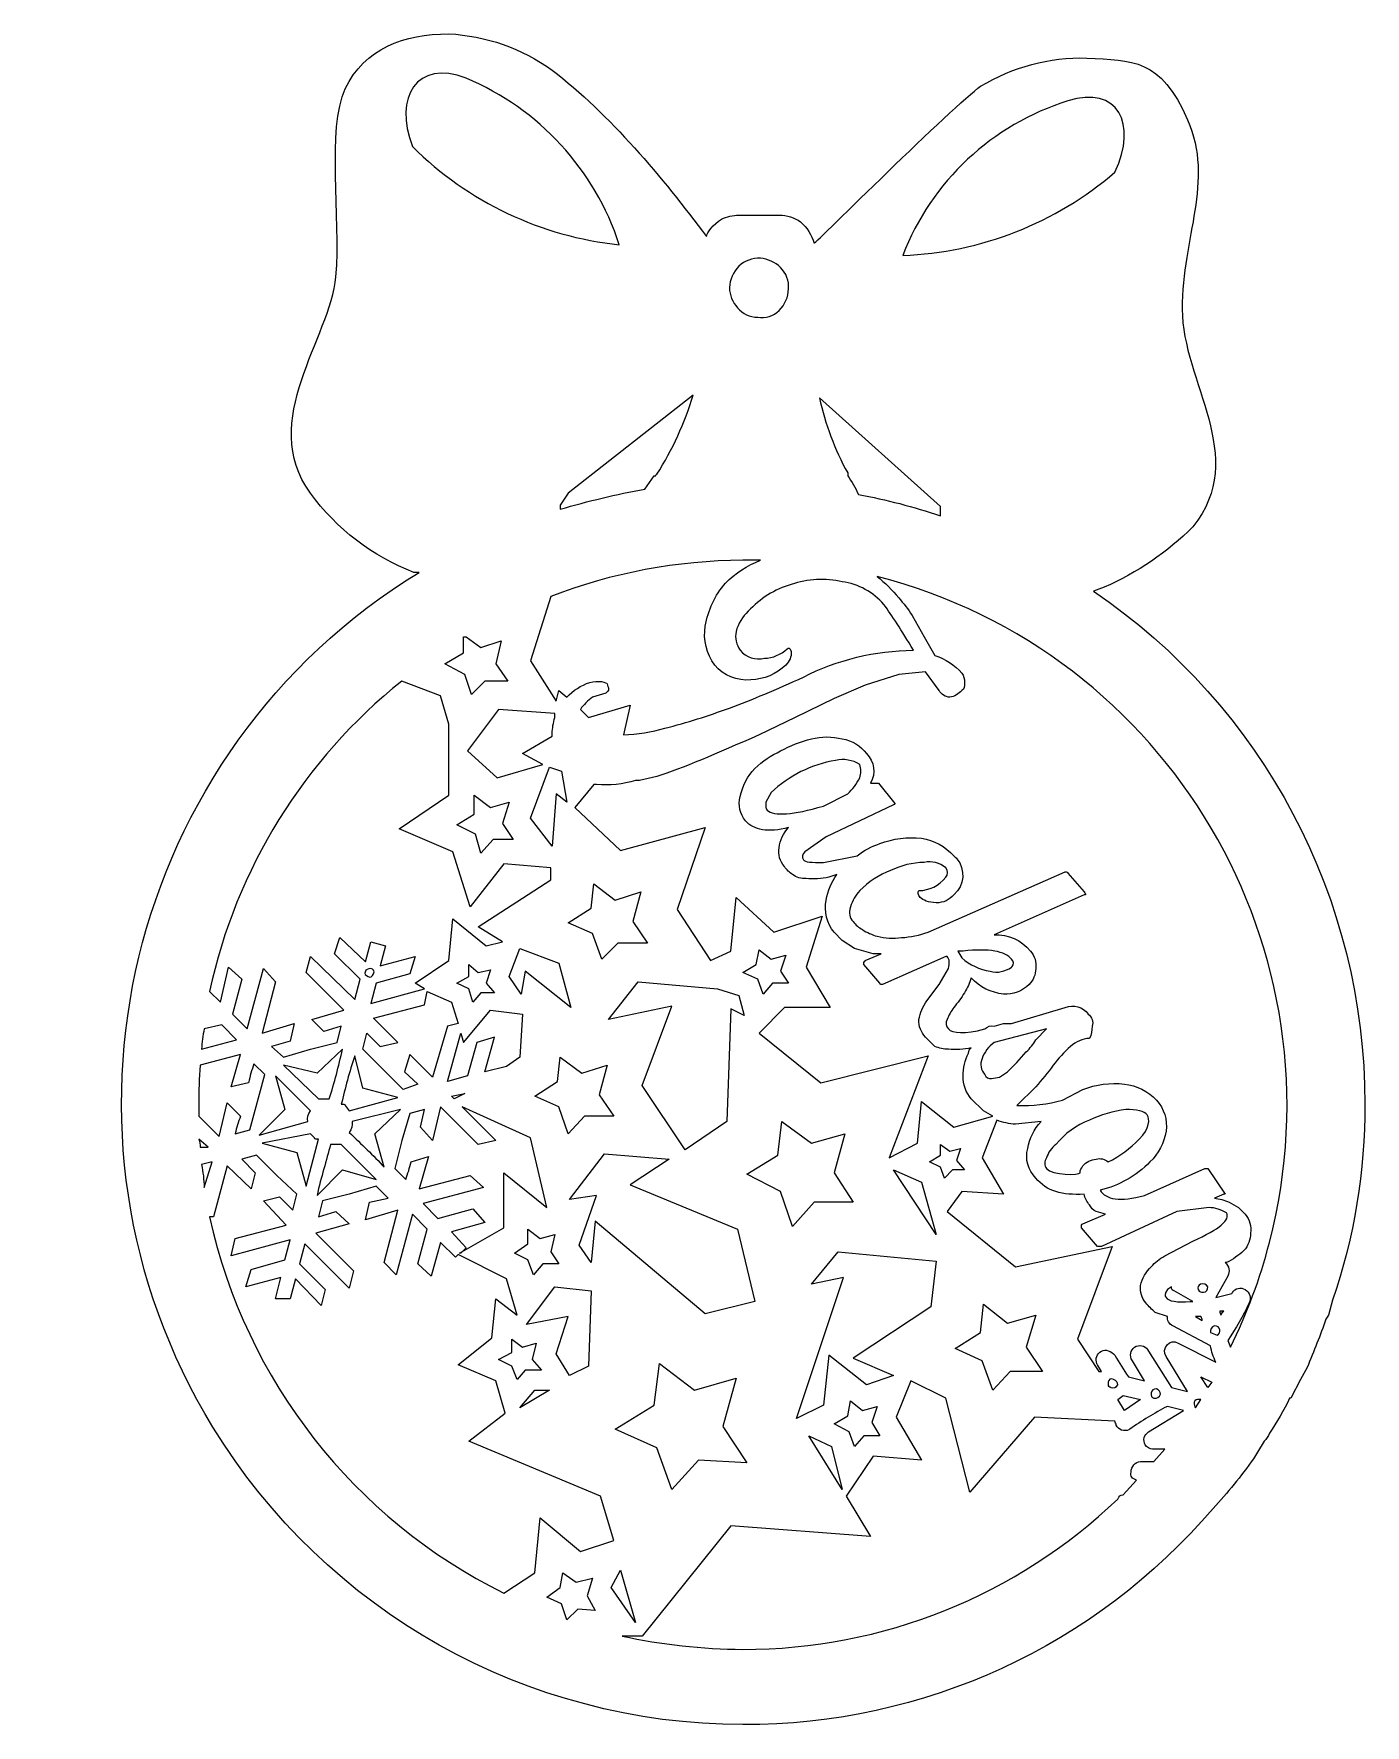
# Model space of a CAD drawing. Extents: x -6 to 93, y 0 to 126.
import ezdxf

# ---------------------------------------------------------------- set-up
doc = ezdxf.new("R2010")
doc.units = 0
doc.header["$MEASUREMENT"] = 0
doc.layers.add('LAYER_1', color=7, linetype='CONTINUOUS')

msp = doc.modelspace()

# ---------------------------------------------------------------- linework, layer by layer
at = {"layer": 'LAYER_1', "color": 178}
for points in [[(28.9, 77.9), (27.2, 77.9), (26.2, 76.9), (25.7, 78.4), (24.2, 79.2), (25.6, 80), (25.6, 81.2), (25.8, 81.2), (26.9, 80.4), (28.4, 80.9), (28, 79.2), (28.9, 77.9)], [(32, 71.5), (32.9, 71.2), (33.3, 68.9), (32.5, 69.5), (32.2, 65.6), (30.6, 67.7), (32, 71.5)], [(26.4, 68), (26.4, 69.4), (27.6, 68.5), (29, 68.9), (28.5, 67.3), (29.3, 66.1), (27.8, 66.1), (26.9, 65.1), (26.5, 66.5), (25.1, 67.2), (26.4, 68)], [(39.3, 58.4), (37.1, 58.4), (35.9, 57.2), (35.2, 59.1), (33.4, 59.9), (35.1, 61), (35.3, 62.8), (36.9, 61.6), (38.8, 62.2), (38.2, 60), (39.3, 58.4)], [(32.7, 56.9), (33.6, 53.6), (30.2, 56.3), (30.2, 56.3), (29.9, 54.6), (29, 55.9), (29.8, 58), (32.7, 56.9)], [(27.9, 54.7), (26.9, 54.7), (26.3, 54), (26, 55), (25.1, 55.4), (26, 55.9), (26, 56.8), (26.7, 56.2), (27.6, 56.4), (27.3, 55.4), (27.9, 54.7)], [(49.8, 55.4), (48.6, 55.4), (47.9, 54.6), (47.5, 55.7), (46.4, 56.2), (47.4, 56.8), (47.6, 57.9), (48.5, 57.2), (49.6, 57.5), (49.2, 56.3), (49.8, 55.4)], [(46.5, 53), (45.5, 53.5), (45.2, 45.1), (42.1, 43), (38.9, 47.8), (41.1, 53.7), (36.4, 52.7), (38.6, 55.5), (44.5, 55), (46.1, 54.5), (46.5, 53)], [(18.4, 51.7), (19.4, 50.7), (20.7, 51), (18.9, 52.8), (22.7, 53.8), (22.9, 54.8), (24.7, 54), (25.2, 52.4), (24.4, 52.2), (23.3, 48.4), (21.6, 50.1), (21.2, 48.8), (22.2, 47.9), (21.1, 47.5), (19.6, 49), (18.1, 50.5), (18.4, 51.7)], [(30, 53.1), (29.8, 49.9), (28.8, 49.2), (27.2, 48.8), (27.9, 51.4), (26.6, 51), (25.9, 48.5), (24.4, 48.1), (25.4, 51.7), (25.6, 51), (27.6, 53.4), (30, 53.1)], [(36.8, 45.5), (34.6, 45.5), (33.4, 44.2), (32.7, 46.2), (30.9, 47), (32.6, 48.1), (32.8, 49.9), (34.4, 48.7), (36.3, 49.3), (35.7, 47.1), (36.8, 45.5)], [(25.7, 47.2), (24.9, 46.8), (24.7, 47), (25.7, 47.2)], [(54.6, 39.1), (51.7, 39.1), (50.1, 37.3), (49.2, 39.9), (46.7, 41.2), (49, 42.6), (49.3, 45.1), (51.5, 43.5), (54, 44.2), (53.2, 41.3), (54.6, 39.1)], [(62.9, 41.5), (62, 41.5), (61.4, 40.9), (61.1, 41.7), (60.3, 42.1), (61.1, 42.6), (61.1, 43.4), (61.8, 42.9), (62.6, 43.1), (62.3, 42.2), (62.9, 41.5)], [(43.6, 30.8), (35.4, 37.7), (35.1, 34.6), (34.2, 35.9), (35.5, 39.6), (33.5, 39.3), (36.1, 42.7), (40.9, 42.3), (38, 40.4), (46, 37.1), (47.3, 31.7), (43.6, 30.8)], [(60.8, 36.7), (57.6, 41.5), (59.7, 40.6), (60.8, 36.7)], [(30.4, 36), (30.4, 37.1), (31.3, 36.4), (32.4, 36.7), (32.1, 35.4), (32.7, 34.5), (31.5, 34.5), (30.8, 33.7), (30.4, 34.8), (29.4, 35.3), (30.4, 36)], [(60.8, 34.7), (60.4, 31.3), (54.6, 27.5), (57.6, 26.2), (55.6, 25.5), (52.8, 27.7), (52.4, 24), (50.4, 23), (53.9, 33.5), (51.5, 33), (53.5, 35.4), (60.8, 34.7)], [(30.3, 30), (32.4, 32.8), (35.1, 32.5), (34.9, 26.9), (33.5, 26.2), (32.5, 27.8), (33.4, 30.6), (30.3, 30)], [(68.7, 26.5), (66.3, 26.5), (65, 25.1), (64.2, 27.3), (62.2, 28.2), (64.1, 29.4), (64.3, 31.5), (66.1, 30.1), (68.2, 30.7), (67.5, 28.3), (68.7, 26.5)], [(31.4, 26.6), (30.2, 26.6), (29.6, 25.9), (29.2, 26.9), (28.2, 27.4), (29.2, 27.9), (29.2, 28.9), (30, 28.3), (31, 28.6), (30.7, 27.4), (31.4, 26.6)], [(46.7, 19.7), (43.1, 19.9), (41.1, 17.7), (40, 20.8), (36.9, 22.2), (39.8, 24), (40.2, 27.1), (42.8, 25.1), (45.9, 26), (44.9, 22.4), (46.7, 19.7)], [(81, 25.3), (80.5, 26.1), (81.3, 25.7), (81, 25.3)], [(30.9, 25.1), (32, 25.1), (29.8, 23.8), (30.9, 25.1)], [(53.2, 22.6), (54.2, 23.2), (54.4, 24.3), (55.3, 23.6), (56.4, 23.9), (56, 22.7), (56.6, 21.7), (55.4, 21.7), (54.7, 20.9), (54.3, 22), (53.2, 22.6)], [(74.3, 24.4), (74.7, 24.7), (76, 24.4), (74.8, 23.6), (74.3, 24.4)], [(53.8, 17.7), (51.3, 21.7), (53, 20.9), (53.8, 17.7)], [(34.1, 8.8), (33.3, 8), (33.3, 8), (32.9, 9.2), (31.8, 9.7), (32.8, 10.4), (33, 11.5), (34, 10.8), (35.2, 11.1), (34.8, 9.8), (35.4, 8.7), (34.1, 8.8)], [(37.3, 11.7), (38.4, 7.8), (36.6, 10.4), (37.3, 11.7)]]:
    msp.add_lwpolyline(points, dxfattribs=at)
for points, knots in [([(72.5, 84.6), (72.5, 84.6), (73.3, 84.9), (73.3, 84.9), (73.3, 84.9), (73.3, 84.9), (73.3, 84.9), (75.76, 85.97), (78, 87.5), (79.9, 89.4), (84.1, 94.6), (79.1, 100.2), (79.1, 105.6), (79.1, 111), (81.5, 115.1), (79.5, 119.7), (77.5, 124.3), (75.4, 124.1), (72, 124.3), (69.22, 124.37), (66.48, 123.64), (64.1, 122.2), (62.1, 120.8), (51.8, 110.5), (51.7, 110.5), (51.52, 111.12), (51.18, 111.67), (50.7, 112.1), (50.23, 112.42), (49.67, 112.59), (49.1, 112.6), (49.1, 112.6), (46.1, 112.6), (46.1, 112.6), (45.65, 112.6), (45.21, 112.49), (44.8, 112.3), (44.2, 111.9), (43.7, 111.3), (43.7, 111), (40.4, 115.4), (36.5, 120.1), (32.2, 123.4), (29.94, 125.02), (27.27, 125.96), (24.5, 126.1), (21.2, 126.1), (18.2, 125), (16.8, 122), (15.4, 119), (16.5, 112.5), (16.1, 108), (15.7, 103.5), (10.3, 97.3), (14.2, 91.9), (16.15, 89.24), (18.82, 87.19), (21.9, 86), (21.9, 86), (22.3, 86), (22.3, 86), (0.48, 72.66), (-6.39, 44.16), (6.95, 22.35), (15.36, 8.61), (30.29, 0.22), (46.4, 0.2), (59.87, 0.16), (72.67, 6.05), (81.4, 16.3), (82.48, 17.46), (83.49, 18.7), (84.4, 20), (84.4, 20), (84.7, 20.5), (84.7, 20.5), (84.7, 20.5), (84.7, 20.5), (84.7, 20.5), (84.7, 20.5), (85.2, 21.3), (85.2, 21.3), (85.37, 21.48), (85.5, 21.68), (85.6, 21.9), (86.16, 22.73), (86.66, 23.6), (87.1, 24.5), (87.1, 24.5), (87.2, 24.5), (87.2, 24.5), (87.2, 24.5), (87.9, 25.9), (87.9, 25.9), (87.9, 25.9), (88.4, 26.8), (88.4, 26.8), (88.9, 28), (89.4, 29.2), (89.8, 30.4), (89.8, 30.4), (90, 30.7), (90, 30.7), (90, 30.7), (90.3, 31.8), (90.3, 31.8), (91.91, 36.5), (92.72, 41.43), (92.7, 46.4), (92.72, 61.7), (85.15, 76.01), (72.5, 84.6)], [0, 0, 0, 0, 1, 1, 1, 2, 2, 2, 3, 3, 3, 4, 4, 4, 5, 5, 5, 6, 6, 6, 7, 7, 7, 8, 8, 8, 9, 9, 9, 10, 10, 10, 11, 11, 11, 12, 12, 12, 13, 13, 13, 14, 14, 14, 15, 15, 15, 16, 16, 16, 17, 17, 17, 18, 18, 18, 19, 19, 19, 20, 20, 20, 21, 21, 21, 22, 22, 22, 23, 23, 23, 24, 24, 24, 25, 25, 25, 26, 26, 26, 27, 27, 27, 28, 28, 28, 29, 29, 29, 30, 30, 30, 31, 31, 31, 32, 32, 32, 33, 33, 33, 34, 34, 34, 35, 35, 35, 36, 36, 36, 37, 37, 37, 37]), ([(21.8, 117.7), (20.4, 121.4), (22.1, 124.2), (25.8, 122.8), (31.22, 120.51), (35.38, 115.99), (37.2, 110.4), (31.38, 111), (25.95, 113.58), (21.8, 117.7)], [0, 0, 0, 0, 1, 1, 1, 2, 2, 2, 3, 3, 3, 3]), ([(70.6, 121.1), (74.3, 122.3), (75.8, 119.4), (74.1, 115.8), (69.69, 112), (64.12, 109.81), (58.3, 109.6), (60.42, 115.11), (64.96, 119.35), (70.6, 121.1)], [0, 0, 0, 0, 1, 1, 1, 2, 2, 2, 3, 3, 3, 3]), ([(46.1, 108.8), (46.54, 109.2), (47.11, 109.41), (47.7, 109.4), (48.26, 109.34), (48.79, 109.09), (49.2, 108.7), (49.63, 108.28), (49.85, 107.7), (49.8, 107.1), (49.78, 106.5), (49.53, 105.93), (49.1, 105.5), (48.68, 105.08), (48.08, 104.89), (47.5, 105), (46.92, 104.99), (46.37, 105.25), (46, 105.7), (45.62, 106.11), (45.4, 106.64), (45.4, 107.2), (45.42, 107.8), (45.67, 108.37), (46.1, 108.8)], [0, 0, 0, 0, 1, 1, 1, 2, 2, 2, 3, 3, 3, 4, 4, 4, 5, 5, 5, 6, 6, 6, 7, 7, 7, 8, 8, 8, 8]), ([(40, 93.3), (40, 93.3), (40, 93.3), (40, 93.3), (39.94, 93.3), (39.9, 93.26), (39.9, 93.2), (39.9, 93.2), (39.8, 93.2), (39.8, 93.2), (39.8, 93.2), (39.1, 92.2), (39.1, 92.2), (36.98, 91.81), (34.87, 91.31), (32.8, 90.7), (32.8, 90.7), (32.8, 91), (32.8, 91), (32.8, 91), (33.4, 91.9), (33.4, 91.9), (33.4, 91.9), (42.7, 99.2), (42.7, 99.2), (42.07, 97.12), (41.16, 95.14), (40, 93.3)], [0, 0, 0, 0, 1, 1, 1, 2, 2, 2, 3, 3, 3, 4, 4, 4, 5, 5, 5, 6, 6, 6, 7, 7, 7, 8, 8, 8, 9, 9, 9, 9]), ([(61.1, 90.9), (61.1, 90.9), (61.1, 90.2), (61.1, 90.2), (59.11, 90.89), (57.07, 91.42), (55, 91.8), (54.77, 92.29), (54.5, 92.76), (54.2, 93.2), (54.2, 93.2), (54.2, 93.4), (54.2, 93.4), (53.24, 95.16), (52.53, 97.04), (52.1, 99), (52.1, 99), (61.1, 90.9), (61.1, 90.9)], [0, 0, 0, 0, 1, 1, 1, 2, 2, 2, 3, 3, 3, 4, 4, 4, 5, 5, 5, 6, 6, 6, 6]), ([(46.4, 86.9), (46.4, 86.9), (47.7, 86.9), (47.7, 86.9), (46.73, 86.51), (45.84, 85.94), (45.1, 85.2), (44.32, 84.29), (43.8, 83.18), (43.6, 82), (43.43, 80.98), (43.68, 79.93), (44.3, 79.1), (44.96, 78.31), (45.97, 77.89), (47, 78), (47.97, 78.03), (48.9, 78.42), (49.6, 79.1), (49.87, 79.36), (50.02, 79.72), (50, 80.1), (49.9, 80.4), (49.8, 80.4), (49.7, 80.3), (49.23, 79.87), (48.63, 79.63), (48, 79.6), (47.33, 79.44), (46.64, 79.67), (46.2, 80.2), (45.9, 80.6), (45.79, 81.11), (45.9, 81.6), (46.04, 82.18), (46.36, 82.7), (46.8, 83.1), (47.66, 84.05), (48.77, 84.74), (50, 85.1), (51.22, 85.51), (52.54, 85.58), (53.8, 85.3), (55.01, 85.13), (56.11, 84.53), (56.9, 83.6), (57.5, 82.8), (58.2, 81.7), (59.1, 80.2), (56.25, 80.18), (53.44, 79.5), (50.9, 78.2), (48.9, 77.3), (47.1, 76.5), (45.4, 75.9), (43.83, 75.31), (42.23, 74.81), (40.6, 74.4), (39.59, 74.11), (38.55, 73.94), (37.5, 73.9), (37.5, 73.9), (38, 76.1), (38, 76.1), (38, 76.1), (34.9, 75.2), (34.9, 75.2), (34.9, 75.2), (34.3, 75.8), (34.3, 75.8), (34.3, 75.8), (34.3, 75.8), (34.3, 75.8), (34.55, 76.15), (34.85, 76.45), (35.2, 76.7), (35.2, 76.7), (36.2, 77), (36.2, 77), (36.3, 77.1), (36.4, 77.2), (36.4, 77.3), (36.4, 77.4), (36.3, 77.6), (36.3, 77.7), (36.3, 77.8), (35.6, 78), (35, 77.8), (34.35, 77.59), (33.76, 77.21), (33.3, 76.7), (33.3, 76.7), (33.3, 76.7), (33.3, 76.7), (33.3, 76.7), (32.7, 77.2), (32.7, 77.2), (32.7, 77.2), (32.5, 76.4), (32.5, 76.4), (32.5, 76.4), (30.6, 79.4), (30.6, 79.4), (30.6, 79.4), (32.1, 84.2), (32.1, 84.2), (36.66, 85.97), (41.51, 86.88), (46.4, 86.9)], [0, 0, 0, 0, 1, 1, 1, 2, 2, 2, 3, 3, 3, 4, 4, 4, 5, 5, 5, 6, 6, 6, 7, 7, 7, 8, 8, 8, 9, 9, 9, 10, 10, 10, 11, 11, 11, 12, 12, 12, 13, 13, 13, 14, 14, 14, 15, 15, 15, 16, 16, 16, 17, 17, 17, 18, 18, 18, 19, 19, 19, 20, 20, 20, 21, 21, 21, 22, 22, 22, 23, 23, 23, 24, 24, 24, 25, 25, 25, 26, 26, 26, 27, 27, 27, 28, 28, 28, 29, 29, 29, 30, 30, 30, 31, 31, 31, 32, 32, 32, 33, 33, 33, 34, 34, 34, 35, 35, 35, 36, 36, 36, 36]), ([(82.7, 28.3), (82.7, 28.3), (82.5, 28.8), (82.5, 28.8), (83.09, 29.7), (83.63, 30.63), (84.1, 31.6), (84.26, 31.96), (84.13, 32.39), (83.8, 32.6), (83.47, 32.8), (83.04, 32.7), (82.84, 32.37), (82.82, 32.35), (82.81, 32.32), (82.8, 32.3), (82.8, 32.3), (82.8, 32.3), (82.8, 32.3), (82.8, 32.3), (81.6, 32), (81.6, 32), (81.6, 32), (82.5, 33.6), (82.5, 33.6), (82.68, 33.94), (82.6, 34.36), (82.3, 34.6), (82.3, 34.6), (82.4, 34.6), (82.4, 34.6), (82.87, 34.84), (83.31, 35.14), (83.7, 35.5), (84.01, 35.86), (84.19, 36.32), (84.2, 36.8), (84.27, 37.3), (84.12, 37.81), (83.8, 38.2), (83.8, 38.2), (83.3, 38.7), (83.3, 38.7), (83.3, 38.7), (82.6, 39.1), (82.6, 39.1), (82.25, 39.26), (81.88, 39.36), (81.5, 39.4), (81.5, 39.4), (82.2, 39.7), (82.2, 39.7), (82.2, 39.7), (82.3, 39.7), (82.3, 39.7), (82.3, 39.7), (81, 41.6), (81, 41.6), (81, 41.6), (80.8, 41.6), (80.8, 41.6), (80.8, 41.6), (76.3, 39.6), (76.3, 39.6), (74.5, 39.1), (73.4, 39.3), (73, 40), (74.41, 40.33), (75.7, 41.06), (76.7, 42.1), (77.34, 42.71), (77.77, 43.52), (77.9, 44.4), (78.01, 45.23), (77.76, 46.07), (77.2, 46.7), (76.57, 47.37), (75.72, 47.8), (74.8, 47.9), (73.75, 48.01), (72.69, 47.87), (71.7, 47.5), (71.7, 47.5), (70.2, 46.7), (70.2, 46.7), (69.09, 46.4), (67.95, 46.26), (66.8, 46.3), (66.8, 46.3), (68.2, 47.7), (68.2, 47.7), (68.66, 48.21), (69.1, 48.74), (69.5, 49.3), (69.88, 49.81), (70.32, 50.28), (70.8, 50.7), (71.18, 51.06), (71.68, 51.27), (72.2, 51.3), (72.34, 51.58), (72.4, 51.89), (72.4, 52.2), (72.51, 52.53), (72.39, 52.9), (72.1, 53.1), (71.72, 53.65), (71.01, 53.86), (70.4, 53.6), (70.4, 53.6), (66.4, 52.4), (66.4, 52.4), (66.4, 52.4), (65.8, 52.4), (65.8, 52.4), (65.8, 52.4), (65.1, 52.2), (65.1, 52.2), (64.85, 52.27), (64.58, 52.19), (64.4, 52), (62.9, 51.6), (62, 51.7), (61.7, 52), (61.52, 52.19), (61.48, 52.47), (61.6, 52.7), (61.73, 53.02), (61.9, 53.32), (62.1, 53.6), (62.39, 53.95), (62.66, 54.32), (62.9, 54.7), (63.11, 55.05), (63.28, 55.42), (63.4, 55.8), (64.02, 55.11), (64.88, 54.69), (65.8, 54.6), (66.5, 54.55), (67.19, 54.81), (67.7, 55.3), (68.02, 55.62), (68.2, 56.05), (68.2, 56.5), (68.27, 56.97), (68.12, 57.45), (67.8, 57.8), (67.15, 58.62), (66.14, 59.06), (65.1, 59), (65.1, 59), (71.8, 62), (71.8, 62), (71.8, 62), (71.9, 62), (71.9, 62), (71.9, 62.1), (71.9, 62.1), (71.8, 62.2), (71.8, 62.2), (70.6, 63.6), (70.6, 63.6), (70.6, 63.7), (70.5, 63.7), (70.4, 63.7), (70.4, 63.7), (60.2, 59.2), (60.2, 59.2), (59.55, 58.98), (58.88, 58.85), (58.2, 58.8), (57.6, 58.73), (56.99, 58.76), (56.4, 58.9), (56.01, 59.01), (55.64, 59.18), (55.3, 59.4), (55.03, 59.55), (54.79, 59.75), (54.6, 60), (54.3, 60.3), (54.3, 60.6), (54.4, 61.1), (54.56, 61.54), (54.79, 61.95), (55.1, 62.3), (55.75, 62.96), (56.54, 63.47), (57.4, 63.8), (58.18, 64.18), (59.03, 64.38), (59.9, 64.4), (60.47, 64.53), (61.06, 64.38), (61.5, 64), (61.69, 63.81), (61.69, 63.49), (61.5, 63.3), (61.02, 62.68), (60.28, 62.31), (59.5, 62.3), (59.4, 62.2), (59.4, 62), (59.6, 61.8), (59.8, 61.6), (60.2, 61.4), (60.8, 61.4), (61.3, 61.38), (61.79, 61.61), (62.1, 62), (62.9, 62.68), (63, 63.88), (62.32, 64.68), (62.25, 64.76), (62.18, 64.83), (62.1, 64.9), (61.47, 65.59), (60.62, 66.05), (59.7, 66.2), (58.65, 66.32), (57.59, 66.18), (56.6, 65.8), (55.99, 65.6), (55.41, 65.3), (54.9, 64.9), (54.9, 64.9), (52.4, 64.4), (52.4, 64.4), (51.5, 64.4), (51, 64.4), (50.9, 64.6), (50.8, 64.8), (50.8, 65), (51, 65.2), (51, 65.2), (52.6, 66.3), (52.6, 66.3), (52.6, 66.3), (57.6, 68.7), (57.6, 68.7), (57.7, 68.7), (57.7, 68.7), (57.7, 68.8), (57.7, 68.8), (57.7, 68.8), (57.7, 68.8), (57.7, 68.8), (56.5, 70.3), (56.5, 70.3), (56.5, 70.3), (55.9, 70.3), (55.9, 70.3), (56.32, 71.02), (56.19, 71.92), (55.6, 72.5), (55.17, 73.09), (54.52, 73.48), (53.8, 73.6), (53.05, 73.8), (52.25, 73.8), (51.5, 73.6), (50.7, 73.4), (49.92, 73.1), (49.2, 72.7), (48.5, 72.37), (47.86, 71.94), (47.3, 71.4), (46.74, 70.82), (46.36, 70.09), (46.2, 69.3), (46.03, 68.67), (46.18, 68), (46.6, 67.5), (47.2, 66.8), (48.3, 66.6), (49.8, 67), (49.8, 67), (49.8, 67), (49.8, 67), (49.41, 66.59), (49.16, 66.06), (49.1, 65.5), (49, 65), (49.15, 64.48), (49.5, 64.1), (49.65, 63.85), (49.85, 63.65), (50.1, 63.5), (50.39, 63.28), (50.74, 63.18), (51.1, 63.2), (51.67, 63.14), (52.24, 63.17), (52.8, 63.3), (52.8, 63.3), (53.4, 63.5), (53.4, 63.5), (52.99, 62.94), (52.72, 62.29), (52.6, 61.6), (52.42, 60.75), (52.64, 59.86), (53.2, 59.2), (53.2, 59.2), (53.8, 58.6), (53.8, 58.6), (53.8, 58.6), (54.7, 58), (54.7, 58), (54.7, 58), (56.1, 57.6), (56.1, 57.6), (56.1, 57.6), (56.7, 57.6), (56.7, 57.6), (56.7, 57.6), (55.5, 57.1), (55.5, 57.1), (55.5, 57), (55.5, 57), (55.4, 57), (55.4, 57), (55.4, 56.8), (55.4, 56.8), (55.4, 56.8), (56.6, 55.4), (56.6, 55.4), (56.6, 55.3), (56.7, 55.3), (56.8, 55.3), (56.8, 55.3), (61.5, 57.4), (61.5, 57.4), (61.5, 57.4), (61.6, 57.4), (61.6, 57.4), (61.8, 57.2), (61.8, 56.9), (61.7, 56.5), (61.7, 56.5), (61, 55.3), (61, 55.3), (61, 55.3), (60.1, 54.1), (60.1, 54.1), (59.8, 53.68), (59.59, 53.21), (59.5, 52.7), (59.47, 52.22), (59.66, 51.74), (60, 51.4), (60, 51.4), (60.7, 50.7), (60.7, 50.7), (61.01, 50.56), (61.36, 50.49), (61.7, 50.5), (62.27, 50.44), (62.84, 50.47), (63.4, 50.6), (63.4, 50.6), (63.4, 50.6), (63.4, 50.6), (63.27, 50.51), (63.2, 50.36), (63.2, 50.2), (62.92, 49.68), (62.78, 49.09), (62.8, 48.5), (62.78, 47.88), (63, 47.27), (63.4, 46.8), (63.4, 46.8), (64.3, 45.9), (64.3, 45.9), (64.3, 45.9), (65, 45.5), (65, 45.5), (65, 45.5), (62.1, 44.7), (62.1, 44.7), (62.1, 44.7), (59.7, 46.6), (59.7, 46.6), (59.7, 46.6), (59.4, 43.5), (59.4, 43.5), (59.4, 43.5), (57.3, 42.4), (57.3, 42.4), (57.3, 42.4), (60.2, 50), (60.2, 50), (60.2, 50), (52.2, 48), (52.2, 48), (52.2, 48), (47.6, 51.7), (47.6, 51.7), (47.6, 51.7), (49.5, 53.6), (49.5, 53.6), (49.5, 53.6), (52.9, 53.6), (52.9, 53.6), (52.9, 53.6), (51.1, 56.6), (51.1, 56.6), (51.1, 56.6), (52.3, 60.4), (52.3, 60.4), (52.3, 60.4), (48.7, 59.2), (48.7, 59.2), (48.7, 59.2), (45.9, 61.8), (45.9, 61.8), (45.9, 61.8), (45.5, 57.8), (45.5, 57.8), (45.5, 57.8), (44, 57.1), (44, 57.1), (44, 57.1), (41.5, 60.9), (41.5, 60.9), (41.5, 60.9), (43.6, 67), (43.6, 67), (43.6, 67), (37.3, 65.3), (37.3, 65.3), (37.3, 65.3), (33.9, 68.5), (33.9, 68.5), (33.9, 68.5), (35.3, 70.2), (35.3, 70.2), (35.3, 70.2), (35.5, 70.2), (35.5, 70.2), (36.48, 70.12), (37.46, 70.22), (38.4, 70.5), (38.4, 70.5), (38.7, 70.5), (38.7, 70.5), (38.7, 70.5), (40, 70.8), (40, 70.8), (41.9, 71.4), (44.4, 72.5), (47.6, 73.9), (47.6, 73.9), (50.3, 75.2), (50.3, 75.2), (50.3, 75.2), (53.2, 76.6), (53.2, 76.6), (53.2, 76.6), (55.5, 77.6), (55.5, 77.6), (55.5, 77.6), (58, 78.4), (58, 78.4), (58, 78.4), (60, 78.6), (60, 78.6), (60, 78.6), (61, 77.2), (61, 77.2), (61.17, 76.91), (61.47, 76.72), (61.8, 76.7), (62.15, 76.76), (62.46, 76.94), (62.7, 77.2), (62.9, 77.3), (62.9, 77.5), (62.9, 77.8), (62.9, 78.05), (62.83, 78.29), (62.7, 78.5), (62.17, 79.11), (61.47, 79.56), (60.7, 79.8), (60.7, 79.8), (59.9, 81.2), (59.9, 81.2), (59.9, 81.2), (59, 82.8), (59, 82.8), (58.7, 83.26), (58.36, 83.69), (58, 84.1), (57.52, 84.68), (56.98, 85.22), (56.4, 85.7), (78.16, 80.06), (91.23, 57.86), (85.6, 36.1), (84.9, 33.41), (83.93, 30.79), (82.7, 28.3)], [0, 0, 0, 0, 1, 1, 1, 2, 2, 2, 3, 3, 3, 4, 4, 4, 5, 5, 5, 6, 6, 6, 7, 7, 7, 8, 8, 8, 9, 9, 9, 10, 10, 10, 11, 11, 11, 12, 12, 12, 13, 13, 13, 14, 14, 14, 15, 15, 15, 16, 16, 16, 17, 17, 17, 18, 18, 18, 19, 19, 19, 20, 20, 20, 21, 21, 21, 22, 22, 22, 23, 23, 23, 24, 24, 24, 25, 25, 25, 26, 26, 26, 27, 27, 27, 28, 28, 28, 29, 29, 29, 30, 30, 30, 31, 31, 31, 32, 32, 32, 33, 33, 33, 34, 34, 34, 35, 35, 35, 36, 36, 36, 37, 37, 37, 38, 38, 38, 39, 39, 39, 40, 40, 40, 41, 41, 41, 42, 42, 42, 43, 43, 43, 44, 44, 44, 45, 45, 45, 46, 46, 46, 47, 47, 47, 48, 48, 48, 49, 49, 49, 50, 50, 50, 51, 51, 51, 52, 52, 52, 53, 53, 53, 54, 54, 54, 55, 55, 55, 56, 56, 56, 57, 57, 57, 58, 58, 58, 59, 59, 59, 60, 60, 60, 61, 61, 61, 62, 62, 62, 63, 63, 63, 64, 64, 64, 65, 65, 65, 66, 66, 66, 67, 67, 67, 68, 68, 68, 69, 69, 69, 70, 70, 70, 71, 71, 71, 72, 72, 72, 73, 73, 73, 74, 74, 74, 75, 75, 75, 76, 76, 76, 77, 77, 77, 78, 78, 78, 79, 79, 79, 80, 80, 80, 81, 81, 81, 82, 82, 82, 83, 83, 83, 84, 84, 84, 85, 85, 85, 86, 86, 86, 87, 87, 87, 88, 88, 88, 89, 89, 89, 90, 90, 90, 91, 91, 91, 92, 92, 92, 93, 93, 93, 94, 94, 94, 95, 95, 95, 96, 96, 96, 97, 97, 97, 98, 98, 98, 99, 99, 99, 100, 100, 100, 101, 101, 101, 102, 102, 102, 103, 103, 103, 104, 104, 104, 105, 105, 105, 106, 106, 106, 107, 107, 107, 108, 108, 108, 109, 109, 109, 110, 110, 110, 111, 111, 111, 112, 112, 112, 113, 113, 113, 114, 114, 114, 115, 115, 115, 116, 116, 116, 117, 117, 117, 118, 118, 118, 119, 119, 119, 120, 120, 120, 121, 121, 121, 122, 122, 122, 123, 123, 123, 124, 124, 124, 125, 125, 125, 126, 126, 126, 127, 127, 127, 128, 128, 128, 129, 129, 129, 130, 130, 130, 131, 131, 131, 132, 132, 132, 133, 133, 133, 134, 134, 134, 135, 135, 135, 136, 136, 136, 137, 137, 137, 138, 138, 138, 139, 139, 139, 140, 140, 140, 141, 141, 141, 142, 142, 142, 143, 143, 143, 144, 144, 144, 145, 145, 145, 146, 146, 146, 147, 147, 147, 148, 148, 148, 149, 149, 149, 150, 150, 150, 151, 151, 151, 152, 152, 152, 153, 153, 153, 154, 154, 154, 155, 155, 155, 156, 156, 156, 157, 157, 157, 158, 158, 158, 159, 159, 159, 160, 160, 160, 161, 161, 161, 162, 162, 162, 163, 163, 163, 164, 164, 164, 165, 165, 165, 166, 166, 166, 167, 167, 167, 168, 168, 168, 168]), ([(21, 77.9), (21, 77.9), (23.9, 76.8), (23.9, 76.8), (23.9, 76.8), (24.5, 74.7), (24.5, 74.7), (24.5, 74.7), (24.5, 69.4), (24.5, 69.4), (24.5, 69.4), (20.8, 66.9), (20.8, 66.9), (20.8, 66.9), (24.8, 65.2), (24.8, 65.2), (24.8, 65.2), (26.1, 61.1), (26.1, 61.1), (26.1, 61.1), (28.6, 64.3), (28.6, 64.3), (28.6, 64.3), (32.1, 64), (32.1, 64), (32.1, 64), (32.1, 63.1), (32.1, 63.1), (32.1, 63.1), (26.7, 59.6), (26.7, 59.6), (26.7, 59.6), (28.5, 58.5), (28.5, 58.5), (28.5, 58.5), (27.3, 58.2), (27.3, 58.2), (27.3, 58.2), (24.8, 60.2), (24.8, 60.2), (24.8, 60.2), (24.5, 57.1), (24.5, 57.1), (24.5, 57.1), (22, 55.4), (22, 55.4), (22, 55.4), (22.7, 55), (22.7, 55), (22.7, 55), (18.7, 53.9), (18.7, 53.9), (18.7, 53.9), (19.1, 55.4), (19.1, 55.4), (19.1, 55.4), (21.6, 56.1), (21.6, 56.1), (21.6, 56.1), (22, 57.4), (22, 57.4), (22, 57.4), (19.4, 56.7), (19.4, 56.7), (19.4, 56.7), (19.8, 58.2), (19.8, 58.2), (19.8, 58.2), (18.7, 58.5), (18.7, 58.5), (18.7, 58.5), (18.3, 57), (18.3, 57), (18.3, 57), (16.4, 58.8), (16.4, 58.8), (16.4, 58.8), (16, 57.6), (16, 57.6), (16, 57.6), (17.9, 55.7), (17.9, 55.7), (17.9, 55.7), (17.5, 54.2), (17.5, 54.2), (17.5, 54.2), (14.2, 57.4), (14.2, 57.4), (14.2, 57.4), (13.9, 56.2), (13.9, 56.2), (13.9, 56.2), (16.7, 53.4), (16.7, 53.4), (16.7, 53.4), (14.3, 52.7), (14.3, 52.7), (14.3, 52.7), (15.2, 51.8), (15.2, 51.8), (15.2, 51.8), (16.5, 52.2), (16.5, 52.2), (16.5, 52.2), (16.2, 51), (16.2, 51), (16.2, 51), (14.2, 50.5), (14.2, 50.5), (14.2, 50.5), (12.2, 49.9), (12.2, 49.9), (12.2, 49.9), (11.3, 50.7), (11.3, 50.7), (11.3, 50.7), (12.7, 51.1), (12.7, 51.1), (12.7, 51.1), (13, 52.4), (13, 52.4), (13, 52.4), (10.6, 51.7), (10.6, 51.7), (10.6, 51.7), (11.6, 55.5), (11.6, 55.5), (11.6, 55.5), (10.7, 56.5), (10.7, 56.5), (10.7, 56.5), (9.5, 52), (9.5, 52), (9.5, 52), (8.4, 53.1), (8.4, 53.1), (8.4, 53.1), (9.1, 55.7), (9.1, 55.7), (9.1, 55.7), (8.1, 56.6), (8.1, 56.6), (8.1, 56.6), (7.5, 54), (7.5, 54), (7.5, 54), (6.7, 54.8), (6.7, 54.8), (8.66, 63.92), (13.72, 72.08), (21, 77.9)], [0, 0, 0, 0, 1, 1, 1, 2, 2, 2, 3, 3, 3, 4, 4, 4, 5, 5, 5, 6, 6, 6, 7, 7, 7, 8, 8, 8, 9, 9, 9, 10, 10, 10, 11, 11, 11, 12, 12, 12, 13, 13, 13, 14, 14, 14, 15, 15, 15, 16, 16, 16, 17, 17, 17, 18, 18, 18, 19, 19, 19, 20, 20, 20, 21, 21, 21, 22, 22, 22, 23, 23, 23, 24, 24, 24, 25, 25, 25, 26, 26, 26, 27, 27, 27, 28, 28, 28, 29, 29, 29, 30, 30, 30, 31, 31, 31, 32, 32, 32, 33, 33, 33, 34, 34, 34, 35, 35, 35, 36, 36, 36, 37, 37, 37, 38, 38, 38, 39, 39, 39, 40, 40, 40, 41, 41, 41, 42, 42, 42, 43, 43, 43, 44, 44, 44, 45, 45, 45, 46, 46, 46, 47, 47, 47, 48, 48, 48, 49, 49, 49, 50, 50, 50, 50]), ([(28.1, 70.7), (28.1, 70.7), (25.9, 72.7), (25.9, 72.7), (25.9, 72.7), (28.2, 75.8), (28.2, 75.8), (28.2, 75.8), (32.4, 75.5), (32.4, 75.5), (32.4, 75.5), (32.4, 75.2), (32.4, 75.2), (32.28, 74.81), (32.22, 74.41), (32.2, 74), (32.2, 74), (32.2, 73.8), (32.2, 73.8), (32.2, 73.8), (30, 72.5), (30, 72.5), (30, 72.5), (31.5, 71.7), (31.5, 71.7), (31.5, 71.7), (28.1, 70.7), (28.1, 70.7)], [0, 0, 0, 0, 1, 1, 1, 2, 2, 2, 3, 3, 3, 4, 4, 4, 5, 5, 5, 6, 6, 6, 7, 7, 7, 8, 8, 8, 9, 9, 9, 9]), ([(48.2, 68.3), (48.1, 68.4), (48.1, 68.6), (48.1, 68.9), (48.1, 68.9), (48.5, 69.6), (48.5, 69.6), (49.82, 70.86), (51.5, 71.7), (53.3, 72), (53.92, 72.14), (54.56, 72.03), (55.1, 71.7), (55.2, 71.37), (55.2, 71.03), (55.1, 70.7), (54.87, 70.25), (54.56, 69.85), (54.2, 69.5), (54.2, 69.5), (52.4, 68.6), (52.4, 68.6), (50.13, 67.93), (48.73, 67.83), (48.2, 68.3)], [0, 0, 0, 0, 1, 1, 1, 2, 2, 2, 3, 3, 3, 4, 4, 4, 5, 5, 5, 6, 6, 6, 7, 7, 7, 8, 8, 8, 8]), ([(62.4, 57.8), (62.4, 57.8), (62.8, 57.8), (62.8, 57.8), (64.73, 58), (65.93, 57.8), (66.4, 57.2), (66.57, 57.05), (66.58, 56.8), (66.44, 56.64), (66.42, 56.62), (66.41, 56.61), (66.4, 56.6), (65.94, 56.27), (65.35, 56.15), (64.8, 56.3), (64.02, 56.42), (63.29, 56.77), (62.7, 57.3), (62.7, 57.3), (62.4, 57.8), (62.4, 57.8)], [0, 0, 0, 0, 1, 1, 1, 2, 2, 2, 3, 3, 3, 4, 4, 4, 5, 5, 5, 6, 6, 6, 7, 7, 7, 7]), ([(18.3, 56.3), (18.3, 56.4), (18.5, 56.5), (18.7, 56.5), (18.9, 56.5), (19, 56.3), (18.9, 56.1), (18.8, 55.9), (18.7, 55.8), (18.5, 55.9), (18.3, 56), (18.2, 56.1), (18.3, 56.3)], [0, 0, 0, 0, 1, 1, 1, 2, 2, 2, 3, 3, 3, 4, 4, 4, 4]), ([(6.3, 52), (6.3, 52), (7.6, 52.3), (7.6, 52.3), (7.6, 52.3), (8.7, 51.2), (8.7, 51.2), (8.7, 51.2), (6.1, 50.5), (6.1, 50.5), (6.12, 51.01), (6.18, 51.51), (6.3, 52)], [0, 0, 0, 0, 1, 1, 1, 2, 2, 2, 3, 3, 3, 4, 4, 4, 4]), ([(64.9, 48.3), (64.69, 48.28), (64.49, 48.4), (64.4, 48.6), (64.12, 48.93), (64.04, 49.39), (64.2, 49.8), (64.38, 50.28), (64.69, 50.69), (65.1, 51), (65.1, 51), (69, 52), (69, 52), (69, 52), (68.2, 51.2), (68.2, 51.2), (68.02, 50.86), (67.78, 50.56), (67.5, 50.3), (67.5, 50.3), (66.8, 49.5), (66.8, 49.5), (66.8, 49.5), (66.1, 48.8), (66.1, 48.8), (66.1, 48.8), (65.5, 48.4), (65.5, 48.4), (65.5, 48.4), (64.9, 48.3), (64.9, 48.3)], [0, 0, 0, 0, 1, 1, 1, 2, 2, 2, 3, 3, 3, 4, 4, 4, 5, 5, 5, 6, 6, 6, 7, 7, 7, 8, 8, 8, 9, 9, 9, 10, 10, 10, 10]), ([(15.6, 46.8), (15.6, 46.8), (14.8, 46.8), (14.8, 46.8), (14.8, 46.8), (12.2, 49.3), (12.2, 49.3), (12.2, 49.3), (14.7, 48.7), (14.7, 48.7), (14.7, 48.7), (16.6, 50.5), (16.6, 50.5), (16.3, 49.2), (16, 48), (15.6, 46.8)], [0, 0, 0, 0, 1, 1, 1, 2, 2, 2, 3, 3, 3, 4, 4, 4, 5, 5, 5, 5]), ([(5.9, 46.4), (5.88, 47.37), (5.92, 48.34), (6, 49.3), (6, 49.3), (9, 50.1), (9, 50.1), (9, 50.1), (8.3, 47.7), (8.3, 47.7), (8.3, 47.7), (9.6, 48), (9.6, 48), (9.7, 48.47), (9.84, 48.94), (10, 49.4), (10, 49.4), (10.8, 48.6), (10.8, 48.6), (10.8, 48.6), (9.7, 44.5), (9.7, 44.5), (9.7, 44.5), (8.6, 44.2), (8.6, 44.2), (8.71, 44.64), (8.84, 45.08), (9, 45.5), (9, 45.5), (8, 46.5), (8, 46.5), (8, 46.5), (7.4, 44), (7.4, 44), (7.4, 44), (5.9, 45.5), (5.9, 45.5), (5.9, 45.5), (5.9, 46.4), (5.9, 46.4)], [0, 0, 0, 0, 1, 1, 1, 2, 2, 2, 3, 3, 3, 4, 4, 4, 5, 5, 5, 6, 6, 6, 7, 7, 7, 8, 8, 8, 9, 9, 9, 10, 10, 10, 11, 11, 11, 12, 12, 12, 13, 13, 13, 13]), ([(18.1, 47.6), (18.1, 47.6), (20.7, 46.9), (20.7, 46.9), (20.7, 46.9), (17.1, 45.9), (17.1, 45.9), (17.1, 45.9), (16.8, 46.3), (16.8, 46.3), (16.8, 46.36), (16.76, 46.4), (16.7, 46.4), (16.7, 46.4), (16.5, 46.4), (16.5, 46.4), (16.8, 47.6), (17.1, 48.8), (17.5, 50), (17.5, 50), (18.1, 47.6), (18.1, 47.6)], [0, 0, 0, 0, 1, 1, 1, 2, 2, 2, 3, 3, 3, 4, 4, 4, 5, 5, 5, 6, 6, 6, 7, 7, 7, 7]), ([(11.6, 48.5), (11.6, 48.5), (14.2, 45.9), (14.2, 45.9), (14.03, 45.67), (13.96, 45.38), (14, 45.1), (14, 45.1), (10.4, 44.1), (10.4, 44.1), (10.4, 44.1), (12.3, 46), (12.3, 46), (12.3, 46), (11.6, 48.5), (11.6, 48.5)], [0, 0, 0, 0, 1, 1, 1, 2, 2, 2, 3, 3, 3, 4, 4, 4, 5, 5, 5, 5]), ([(19.7, 41.7), (18.9, 42.6), (18, 43.4), (17.1, 44.3), (17.27, 44.53), (17.34, 44.82), (17.3, 45.1), (17.3, 45.1), (20.9, 46), (20.9, 46), (20.9, 46), (19, 44.2), (19, 44.2), (19, 44.2), (19.7, 41.7), (19.7, 41.7)], [0, 0, 0, 0, 1, 1, 1, 2, 2, 2, 3, 3, 3, 4, 4, 4, 5, 5, 5, 5]), ([(24.7, 36.9), (24.7, 36.9), (27.2, 37.6), (27.2, 37.6), (27.2, 37.6), (26.3, 38.6), (26.3, 38.6), (26.3, 38.6), (23.7, 37.9), (23.7, 37.9), (23.7, 37.9), (22.6, 39), (22.6, 39), (22.6, 39), (27.1, 40.2), (27.1, 40.2), (27.1, 40.2), (26.1, 41.1), (26.1, 41.1), (26.1, 41.1), (22.3, 40.1), (22.3, 40.1), (22.3, 40.1), (23, 42.5), (23, 42.5), (23, 42.5), (21.7, 42.1), (21.7, 42.1), (21.59, 41.66), (21.46, 41.23), (21.3, 40.8), (21.3, 40.8), (20.5, 41.6), (20.5, 41.6), (20.5, 41.6), (21, 43.7), (21, 43.7), (21, 43.7), (21.6, 45.7), (21.6, 45.7), (21.6, 45.7), (22.7, 46), (22.7, 46), (22.7, 46), (22.4, 44.7), (22.4, 44.7), (22.4, 44.7), (23.3, 43.7), (23.3, 43.7), (23.3, 43.7), (23.9, 46.2), (23.9, 46.2), (23.9, 46.2), (26.7, 43.4), (26.7, 43.4), (26.7, 43.4), (28, 43.7), (28, 43.7), (28, 43.7), (25.5, 46.2), (25.5, 46.2), (25.5, 46.2), (30.6, 43.9), (30.6, 43.9), (30.6, 43.9), (31.8, 38.7), (31.8, 38.7), (31.8, 38.7), (28.6, 41.3), (28.6, 41.3), (28.6, 41.3), (28.6, 37.2), (28.6, 37.2), (28.6, 37.2), (25.3, 35.3), (25.3, 35.3), (25.3, 35.3), (25.4, 35.3), (25.4, 35.3), (25.4, 35.3), (25.8, 35.7), (25.8, 35.7), (25.8, 35.7), (24.7, 36.9), (24.7, 36.9)], [0, 0, 0, 0, 1, 1, 1, 2, 2, 2, 3, 3, 3, 4, 4, 4, 5, 5, 5, 6, 6, 6, 7, 7, 7, 8, 8, 8, 9, 9, 9, 10, 10, 10, 11, 11, 11, 12, 12, 12, 13, 13, 13, 14, 14, 14, 15, 15, 15, 16, 16, 16, 17, 17, 17, 18, 18, 18, 19, 19, 19, 20, 20, 20, 21, 21, 21, 22, 22, 22, 23, 23, 23, 24, 24, 24, 25, 25, 25, 26, 26, 26, 27, 27, 27, 28, 28, 28, 28]), ([(69, 42.4), (69.12, 42.8), (69.37, 43.15), (69.7, 43.4), (70.36, 44.21), (71.22, 44.84), (72.2, 45.2), (73.05, 45.62), (73.96, 45.89), (74.9, 46), (75.7, 46), (76.3, 45.9), (76.5, 45.6), (76.7, 45.3), (76.7, 44.6), (75.9, 43.8), (75.24, 43.1), (74.46, 42.53), (73.6, 42.1), (73.36, 42.33), (73.01, 42.4), (72.7, 42.3), (72.31, 42.28), (71.95, 42.1), (71.7, 41.8), (71.6, 41.6), (71.5, 41.5), (71.5, 41.3), (71.5, 41.1), (69.4, 41.1), (69, 41.6), (68.83, 41.84), (68.83, 42.16), (69, 42.4)], [0, 0, 0, 0, 1, 1, 1, 2, 2, 2, 3, 3, 3, 4, 4, 4, 5, 5, 5, 6, 6, 6, 7, 7, 7, 8, 8, 8, 9, 9, 9, 10, 10, 10, 11, 11, 11, 11]), ([(14.2, 44.2), (14.2, 44.2), (14.5, 43.9), (14.5, 43.9), (14.5, 43.84), (14.54, 43.8), (14.6, 43.8), (14.6, 43.8), (14.8, 43.8), (14.8, 43.8), (14.8, 43.8), (13.9, 40.3), (13.9, 40.3), (13.9, 40.3), (13.2, 42.8), (13.2, 42.8), (13.2, 42.8), (10.6, 43.5), (10.6, 43.5), (10.6, 43.5), (14.2, 44.2), (14.2, 44.2)], [0, 0, 0, 0, 1, 1, 1, 2, 2, 2, 3, 3, 3, 4, 4, 4, 5, 5, 5, 6, 6, 6, 7, 7, 7, 7]), ([(78.8, 28.6), (78.2, 29), (77.5, 28.2), (77.9, 27.6), (77.9, 27.6), (79.5, 25), (79.5, 25), (79.5, 25), (78.3, 25.3), (78.3, 25.3), (78.3, 25.3), (76.6, 28), (76.6, 28), (76.45, 28.36), (76.04, 28.52), (75.68, 28.37), (75.33, 28.22), (75.16, 27.81), (75.31, 27.45), (75.34, 27.4), (75.36, 27.35), (75.4, 27.3), (75.4, 27.3), (76.3, 25.8), (76.3, 25.8), (76.3, 25.8), (75.1, 26.1), (75.1, 26.1), (74.73, 26.61), (74.4, 27.14), (74.1, 27.7), (73.8, 28), (73.4, 28.2), (73.1, 28), (72.75, 27.84), (72.6, 27.42), (72.76, 27.07), (72.77, 27.05), (72.79, 27.02), (72.8, 27), (72.8, 27), (73.1, 26.5), (73.1, 26.5), (73.1, 26.5), (72.9, 26.5), (72.9, 26.5), (72.9, 26.5), (71.3, 28.9), (71.3, 28.9), (71.3, 28.9), (73.9, 35.8), (73.9, 35.8), (73.9, 35.8), (66.7, 34.3), (66.7, 34.3), (66.7, 34.3), (61.6, 38.4), (61.6, 38.4), (61.6, 38.4), (62.7, 39.9), (62.7, 39.9), (62.7, 39.9), (65.8, 39.7), (65.8, 39.7), (65.8, 39.7), (64.2, 42.4), (64.2, 42.4), (64.2, 42.4), (65.3, 45.2), (65.3, 45.2), (65.75, 45.04), (66.22, 44.94), (66.7, 44.9), (66.7, 44.9), (68.6, 45.1), (68.6, 45.1), (68.07, 44.55), (67.73, 43.85), (67.6, 43.1), (67.4, 42.31), (67.62, 41.48), (68.2, 40.9), (69, 39.9), (70.2, 39.6), (71.8, 39.7), (71.87, 39.41), (72.01, 39.13), (72.2, 38.9), (72.31, 38.69), (72.49, 38.51), (72.7, 38.4), (72.7, 38.4), (73.4, 38.2), (73.4, 38.2), (73.4, 38.2), (71.7, 37.5), (71.7, 37.5), (71.64, 37.5), (71.6, 37.46), (71.6, 37.4), (71.6, 37.4), (71.6, 37.2), (71.6, 37.2), (71.6, 37.2), (72.8, 35.8), (72.8, 35.8), (72.8, 35.8), (73.1, 35.8), (73.1, 35.8), (73.1, 35.8), (78.7, 38.4), (78.7, 38.4), (78.7, 38.4), (81.1, 38.7), (81.1, 38.7), (81.56, 38.69), (82.01, 38.56), (82.4, 38.3), (82.7, 37.8), (81.9, 37.1), (79.9, 36.2), (79.9, 36.2), (77.8, 35.1), (77.8, 35.1), (77.42, 34.89), (77.09, 34.62), (76.8, 34.3), (76.41, 33.92), (76.13, 33.43), (76, 32.9), (75.96, 32.43), (76.1, 31.96), (76.4, 31.6), (76.61, 31.34), (76.84, 31.11), (77.1, 30.9), (77.1, 30.9), (78, 30.6), (78, 30.6), (77.97, 30.31), (78.13, 30.03), (78.4, 29.9), (78.4, 29.9), (81.2, 28.4), (81.2, 28.4), (81.29, 27.99), (81.42, 27.58), (81.6, 27.2), (81.6, 27.2), (78.8, 28.6), (78.8, 28.6)], [0, 0, 0, 0, 1, 1, 1, 2, 2, 2, 3, 3, 3, 4, 4, 4, 5, 5, 5, 6, 6, 6, 7, 7, 7, 8, 8, 8, 9, 9, 9, 10, 10, 10, 11, 11, 11, 12, 12, 12, 13, 13, 13, 14, 14, 14, 15, 15, 15, 16, 16, 16, 17, 17, 17, 18, 18, 18, 19, 19, 19, 20, 20, 20, 21, 21, 21, 22, 22, 22, 23, 23, 23, 24, 24, 24, 25, 25, 25, 26, 26, 26, 27, 27, 27, 28, 28, 28, 29, 29, 29, 30, 30, 30, 31, 31, 31, 32, 32, 32, 33, 33, 33, 34, 34, 34, 35, 35, 35, 36, 36, 36, 37, 37, 37, 38, 38, 38, 39, 39, 39, 40, 40, 40, 41, 41, 41, 42, 42, 42, 43, 43, 43, 44, 44, 44, 45, 45, 45, 46, 46, 46, 47, 47, 47, 48, 48, 48, 49, 49, 49, 50, 50, 50, 50]), ([(5.9, 43.8), (5.9, 43.8), (6.6, 43.2), (6.6, 43.2), (6.6, 43.2), (6, 43.2), (6, 43.2), (6, 43.4), (5.97, 43.61), (5.9, 43.8)], [0, 0, 0, 0, 1, 1, 1, 2, 2, 2, 3, 3, 3, 3]), ([(15.7, 43.4), (15.7, 43.4), (16.5, 43.4), (16.5, 43.4), (16.5, 43.4), (19.1, 40.8), (19.1, 40.8), (19.1, 40.8), (16.6, 41.5), (16.6, 41.5), (16.6, 41.5), (14.7, 39.6), (14.7, 39.6), (15, 41), (15.4, 42.2), (15.7, 43.4)], [0, 0, 0, 0, 1, 1, 1, 2, 2, 2, 3, 3, 3, 4, 4, 4, 5, 5, 5, 5]), ([(6.1, 41.9), (6.1, 41.9), (6.9, 42.1), (6.9, 42.1), (6.9, 42.1), (6.3, 40.2), (6.3, 40.2), (6.28, 40.77), (6.21, 41.34), (6.1, 41.9)], [0, 0, 0, 0, 1, 1, 1, 2, 2, 2, 3, 3, 3, 3]), ([(30.9, 11.5), (30.9, 11.5), (28.6, 10), (28.6, 10), (17.43, 15.53), (9.38, 25.83), (6.7, 38), (6.7, 38), (7, 38), (7, 38), (7, 38), (8, 41.8), (8, 41.8), (8, 41.8), (9.8, 40.1), (9.8, 40.1), (9.8, 40.1), (10.1, 41.3), (10.1, 41.3), (10.1, 41.3), (9.1, 42.3), (9.1, 42.3), (9.1, 42.3), (10.2, 42.6), (10.2, 42.6), (10.2, 42.6), (11.7, 41.1), (11.7, 41.1), (11.7, 41.1), (13.2, 39.7), (13.2, 39.7), (13.2, 39.7), (12.9, 38.5), (12.9, 38.5), (12.9, 38.5), (11.9, 39.5), (11.9, 39.5), (11.9, 39.5), (10.7, 39.2), (10.7, 39.2), (10.7, 39.2), (12.4, 37.4), (12.4, 37.4), (12.4, 37.4), (8.6, 36.4), (8.6, 36.4), (8.6, 36.4), (8.3, 35.1), (8.3, 35.1), (8.3, 35.1), (12.7, 36.3), (12.7, 36.3), (12.7, 36.3), (12.3, 34.8), (12.3, 34.8), (12.3, 34.8), (9.8, 34.1), (9.8, 34.1), (9.8, 34.1), (9.4, 32.8), (9.4, 32.8), (9.4, 32.8), (12, 33.5), (12, 33.5), (12, 33.5), (11.6, 31.9), (11.6, 31.9), (11.6, 31.9), (12.7, 31.9), (12.7, 31.9), (12.7, 31.9), (13.1, 33.4), (13.1, 33.4), (13.1, 33.4), (15, 31.4), (15, 31.4), (15, 31.4), (15.3, 32.6), (15.3, 32.6), (15.3, 32.6), (13.4, 34.5), (13.4, 34.5), (13.4, 34.5), (13.8, 36), (13.8, 36), (13.8, 36), (17.1, 32.7), (17.1, 32.7), (17.1, 32.7), (17.4, 34), (17.4, 34), (17.4, 34), (14.6, 36.8), (14.6, 36.8), (14.6, 36.8), (17.1, 37.5), (17.1, 37.5), (17.1, 37.5), (16.1, 38.4), (16.1, 38.4), (16.1, 38.4), (14.8, 38), (14.8, 38), (14.8, 38), (15.1, 39.2), (15.1, 39.2), (15.1, 39.2), (17.1, 39.7), (17.1, 39.7), (17.1, 39.7), (19.1, 40.3), (19.1, 40.3), (19.1, 40.3), (20, 39.4), (20, 39.4), (20, 39.4), (18.6, 39.1), (18.6, 39.1), (18.6, 39.1), (18.3, 37.8), (18.3, 37.8), (18.3, 37.8), (20.7, 38.5), (20.7, 38.5), (20.7, 38.5), (19.7, 34.6), (19.7, 34.6), (19.7, 34.6), (20.6, 33.7), (20.6, 33.7), (20.6, 33.7), (21.8, 38.2), (21.8, 38.2), (21.8, 38.2), (22.9, 37.1), (22.9, 37.1), (22.9, 37.1), (22.2, 34.5), (22.2, 34.5), (22.2, 34.5), (23.2, 33.6), (23.2, 33.6), (23.2, 33.6), (23.9, 36.1), (23.9, 36.1), (23.9, 36.1), (25, 35), (25, 35), (25, 35), (25.2, 35.2), (25.2, 35.2), (25.2, 35.2), (28.8, 33.4), (28.8, 33.4), (28.8, 33.4), (29.6, 30.7), (29.6, 30.7), (29.6, 30.7), (28, 31.9), (28, 31.9), (28, 31.9), (27.7, 29), (27.7, 29), (27.7, 29), (25.2, 27), (25.2, 27), (25.2, 27), (28, 25.8), (28, 25.8), (28, 25.8), (28.7, 23.4), (28.7, 23.4), (28.7, 23.4), (26, 21.3), (26, 21.3), (26, 21.3), (35.8, 17.2), (35.8, 17.2), (35.8, 17.2), (36.8, 13.9), (36.8, 13.9), (36.8, 13.9), (34.3, 13.1), (34.3, 13.1), (34.3, 13.1), (31.3, 15.6), (31.3, 15.6), (31.3, 15.6), (30.9, 11.5), (30.9, 11.5)], [0, 0, 0, 0, 1, 1, 1, 2, 2, 2, 3, 3, 3, 4, 4, 4, 5, 5, 5, 6, 6, 6, 7, 7, 7, 8, 8, 8, 9, 9, 9, 10, 10, 10, 11, 11, 11, 12, 12, 12, 13, 13, 13, 14, 14, 14, 15, 15, 15, 16, 16, 16, 17, 17, 17, 18, 18, 18, 19, 19, 19, 20, 20, 20, 21, 21, 21, 22, 22, 22, 23, 23, 23, 24, 24, 24, 25, 25, 25, 26, 26, 26, 27, 27, 27, 28, 28, 28, 29, 29, 29, 30, 30, 30, 31, 31, 31, 32, 32, 32, 33, 33, 33, 34, 34, 34, 35, 35, 35, 36, 36, 36, 37, 37, 37, 38, 38, 38, 39, 39, 39, 40, 40, 40, 41, 41, 41, 42, 42, 42, 43, 43, 43, 44, 44, 44, 45, 45, 45, 46, 46, 46, 47, 47, 47, 48, 48, 48, 49, 49, 49, 50, 50, 50, 51, 51, 51, 52, 52, 52, 53, 53, 53, 54, 54, 54, 55, 55, 55, 56, 56, 56, 57, 57, 57, 58, 58, 58, 59, 59, 59, 60, 60, 60, 61, 61, 61, 62, 62, 62, 63, 63, 63, 63]), ([(79.9, 31.7), (79.9, 31.7), (79.7, 31.7), (79.7, 31.7), (78.7, 31.63), (78.1, 31.73), (77.9, 32), (77.8, 32.1), (77.8, 32.3), (78, 32.6), (78, 32.6), (78.3, 32.8), (78.3, 32.8), (78.3, 32.6), (78.4, 32.5), (78.5, 32.5), (78.5, 32.5), (79.9, 31.7), (79.9, 31.7)], [0, 0, 0, 0, 1, 1, 1, 2, 2, 2, 3, 3, 3, 4, 4, 4, 5, 5, 5, 6, 6, 6, 6]), ([(80.3, 32.6), (80.24, 32.75), (80.31, 32.93), (80.47, 32.99), (80.48, 32.99), (80.49, 33), (80.5, 33), (80.69, 33.07), (80.91, 32.99), (81, 32.8), (81, 32.6), (80.9, 32.4), (80.7, 32.4), (80.5, 32.4), (80.4, 32.4), (80.3, 32.6)], [0, 0, 0, 0, 1, 1, 1, 2, 2, 2, 3, 3, 3, 4, 4, 4, 5, 5, 5, 5]), ([(80.6, 30.3), (80.6, 30.3), (80.1, 30.6), (80.1, 30.6), (80.1, 30.6), (80.5, 30.6), (80.5, 30.6), (80.5, 30.6), (80.6, 30.4), (80.6, 30.3)], [0, 0, 0, 0, 1, 1, 1, 2, 2, 2, 3, 3, 3, 3]), ([(82, 30.7), (81.93, 30.78), (81.89, 30.89), (81.9, 31), (81.9, 31), (82.2, 31), (82.2, 31), (82.11, 30.92), (82.04, 30.81), (82, 30.7)], [0, 0, 0, 0, 1, 1, 1, 2, 2, 2, 3, 3, 3, 3]), ([(81.7, 29.2), (81.7, 29.2), (81.2, 29.4), (81.2, 29.4), (81.18, 29.61), (81.3, 29.81), (81.5, 29.9), (81.7, 29.9), (81.9, 29.8), (81.9, 29.6), (81.9, 29.4), (81.9, 29.3), (81.7, 29.2)], [0, 0, 0, 0, 1, 1, 1, 2, 2, 2, 3, 3, 3, 4, 4, 4, 4]), ([(76.9, 20.7), (76.9, 20.7), (77.8, 20.7), (77.8, 20.7), (77.8, 20.7), (77, 19.8), (77, 19.8), (77, 19.8), (76, 19.8), (76, 19.8), (75.6, 19.75), (75.3, 19.41), (75.3, 19), (75.2, 18.7), (75.4, 18.5), (75.7, 18.4), (75.7, 18.4), (74.7, 17.3), (74.7, 17.3), (74.5, 17.3), (74.4, 17.2), (74.3, 17), (66.79, 9.81), (56.8, 5.79), (46.4, 5.8), (43.37, 5.83), (40.36, 6.16), (37.4, 6.8), (37.4, 6.8), (38.9, 6.8), (38.9, 6.8), (38.9, 6.8), (45.5, 15), (45.5, 15), (45.5, 15), (55.9, 14.2), (55.9, 14.2), (55.9, 14.2), (54.1, 17.2), (54.1, 17.2), (54.1, 17.2), (56.1, 20.2), (56.1, 20.2), (56.1, 20.2), (59.7, 19.9), (59.7, 19.9), (59.7, 19.9), (57.8, 23.1), (57.8, 23.1), (57.8, 23.1), (58.9, 25.8), (58.9, 25.8), (58.9, 25.8), (61.5, 24.5), (61.5, 24.5), (61.5, 24.5), (63.3, 17.5), (63.3, 17.5), (63.3, 17.5), (68.1, 23.1), (68.1, 23.1), (68.1, 23.1), (74.1, 22.8), (74.1, 22.8), (74.1, 22.7), (74.2, 22.6), (74.2, 22.5), (74.36, 22.15), (74.78, 22), (75.13, 22.16), (75.15, 22.17), (75.18, 22.19), (75.2, 22.2), (76.1, 22.82), (77.03, 23.39), (78, 23.9), (78, 23.9), (79.2, 23.6), (79.2, 23.6), (79.2, 23.6), (76.6, 22), (76.6, 22), (76.27, 21.8), (76.16, 21.37), (76.35, 21.04), (76.47, 20.85), (76.67, 20.72), (76.9, 20.7)], [0, 0, 0, 0, 1, 1, 1, 2, 2, 2, 3, 3, 3, 4, 4, 4, 5, 5, 5, 6, 6, 6, 7, 7, 7, 8, 8, 8, 9, 9, 9, 10, 10, 10, 11, 11, 11, 12, 12, 12, 13, 13, 13, 14, 14, 14, 15, 15, 15, 16, 16, 16, 17, 17, 17, 18, 18, 18, 19, 19, 19, 20, 20, 20, 21, 21, 21, 22, 22, 22, 23, 23, 23, 24, 24, 24, 25, 25, 25, 26, 26, 26, 27, 27, 27, 28, 28, 28, 29, 29, 29, 29]), ([(73.6, 25.7), (73.6, 25.9), (73.8, 26), (74, 25.9), (74.2, 25.8), (74.3, 25.7), (74.3, 25.5), (74.21, 25.31), (73.99, 25.23), (73.8, 25.3), (73.74, 25.3), (73.7, 25.34), (73.7, 25.4), (73.7, 25.4), (73.6, 25.4), (73.6, 25.4), (73.6, 25.4), (73.6, 25.7), (73.6, 25.7)], [0, 0, 0, 0, 1, 1, 1, 2, 2, 2, 3, 3, 3, 4, 4, 4, 5, 5, 5, 6, 6, 6, 6]), ([(76.8, 24.9), (76.8, 25.1), (77, 25.2), (77.2, 25.2), (77.36, 25.13), (77.48, 24.98), (77.5, 24.8), (77.41, 24.6), (77.21, 24.48), (77, 24.5), (76.84, 24.54), (76.75, 24.71), (76.79, 24.87), (76.79, 24.88), (76.8, 24.89), (76.8, 24.9)], [0, 0, 0, 0, 1, 1, 1, 2, 2, 2, 3, 3, 3, 4, 4, 4, 5, 5, 5, 5]), ([(80.1, 23.8), (80, 23.9), (80, 24), (80, 24.2), (80.04, 24.36), (80.21, 24.45), (80.37, 24.41), (80.38, 24.41), (80.39, 24.4), (80.4, 24.4), (80.4, 24.4), (80.5, 24.4), (80.5, 24.4), (80.5, 24.4), (80.1, 23.8), (80.1, 23.8)], [0, 0, 0, 0, 1, 1, 1, 2, 2, 2, 3, 3, 3, 4, 4, 4, 5, 5, 5, 5])]:
    msp.add_open_spline(points, degree=3, knots=knots, dxfattribs=at)

doc.saveas('drawing.dxf')
